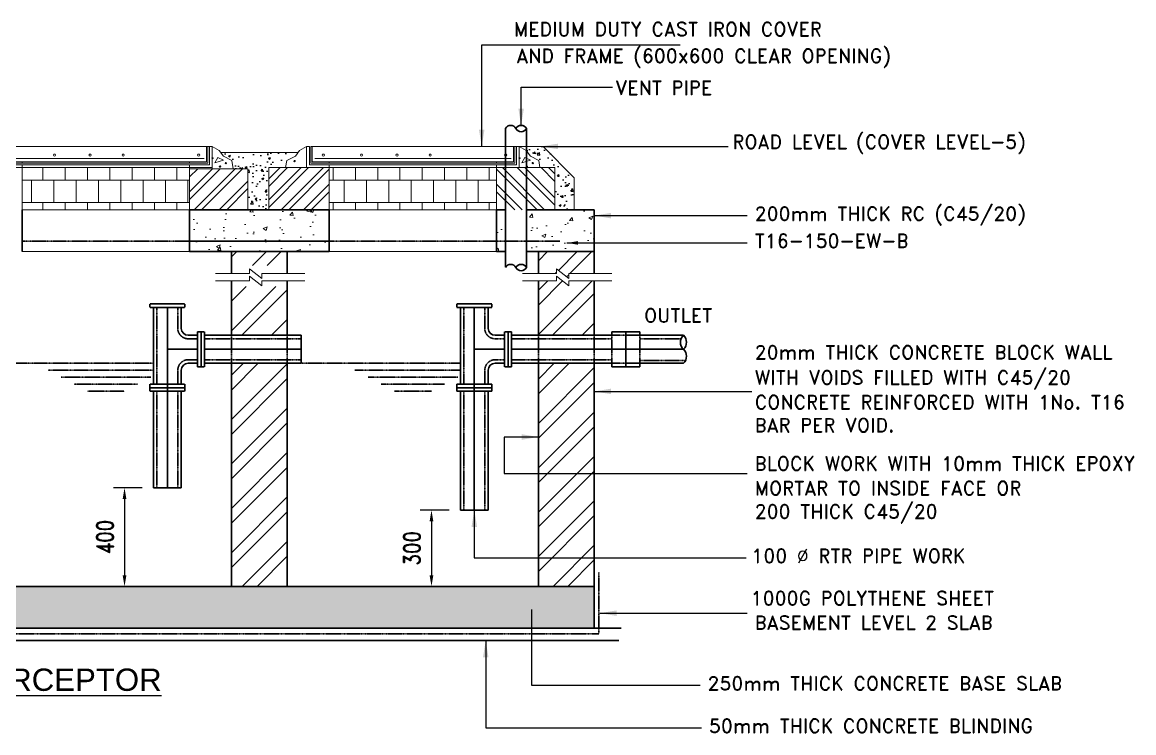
# Model space of a CAD drawing. Header units: millimetres. Extents: x -848390 to 452399, y -324112 to 148491.
# Drawn here: x -405879 to -366047, y -150850 to -125381 of the extents above; entities that cross this region are included whole.
import ezdxf
from ezdxf.enums import TextEntityAlignment as Align

# ---------------------------------------------------------------- set-up
doc = ezdxf.new("R2010")
doc.units = ezdxf.units.MM
doc.header["$PDSIZE"] = 200
for name, pattern in [('BORDER2', [22.225, 6.35, -3.175, 6.35, -3.175, 0, -3.175]), ('CENTER2', [1.125, 0.75, -0.125, 0.125, -0.125]), ('HIDDEN', [9.525, 6.35, -3.175])]:
    doc.linetypes.add(name, pattern=pattern)
doc.layers.get('0').update_dxf_attribs({"lineweight": 13})
doc.layers.get('DEFPOINTS').update_dxf_attribs({"lineweight": 13})
for name, color, linetype in [('P_RWP', 100, 'BORDER2'), ('P_TEXT', 132, 'Continuous'), ('xref', 7, 'Continuous')]:
    doc.layers.add(name, color=color, linetype=linetype)
doc.layers.add('WALL', color=4, linetype='Continuous', lineweight=30)
doc.styles.add('ROMAND', font='romand.shx', dxfattribs={"width": 0.8})
doc.styles.add('ROMANS', font='romans.shx', dxfattribs={"height": 400})
doc.styles.get("Standard").update_dxf_attribs({"font": 'txt.shx', "width": 0.8, "height": 150})
doc.styles.add('STYLE1', font='arial.ttf')
doc.dimstyles.new('DIM_DET', dxfattribs={"dimtxt": 2, "dimasz": 2, "dimexe": 1, "dimexo": 1, "dimgap": 1, "dimtad": 1, "dimdec": 0, "dimlfac": 100, "dimrnd": 1, "dimzin": 0, "dimdsep": 46, "dimtxsty": 'ROMANS', "dimcen": 1, "dimclrd": 256, "dimclre": 256, "dimclrt": 256, "dimadec": 0, "dimazin": 0, "dimtfac": 1, "dimtdec": 0, "dimtmove": 0, "dimatfit": 3, "dimfxl": 1, "dimtolj": 1, "dimtzin": 0, "dimarcsym": 0})
doc.dimstyles.new('GEMAC1000', dxfattribs={"dimtxt": 2, "dimasz": 2, "dimexe": 2, "dimexo": 2, "dimgap": 2, "dimtad": 1, "dimdec": 4, "dimzin": 0, "dimdsep": 46, "dimtxsty": 'Standard', "dimcen": 0.09, "dimclrd": 256, "dimclre": 256, "dimclrt": 256, "dimadec": 3, "dimazin": 0, "dimtfac": 1, "dimtdec": 4, "dimtofl": 0, "dimtmove": 0, "dimatfit": 3, "dimfxl": 1, "dimtolj": 1, "dimtzin": 0, "dimarcsym": 0})
pattern_1 = [(50, (-338342.2, -155846.7), (717.26, -62.752), [75, -825]), (355, (-338342.2, -155846.7), (-138.751, 752.192), [60, -660]), (100.4514, (-338282.4, -155851.9), (578.5094, 689.4395), [63.74, -701.142]), (46.1842, (-338342.2, -155646.7), (1067.241, -165.519), [112.5, -1237.5]), (96.6356, (-338253.2, -155660.5), (934.663, 974.118), [95.61, -1051.713]), (351.1842, (-338342.2, -155646.7), (934.662, 974.119), [90, -990]), (21, (-338242.2, -155696.7), (596.907, -402.619), [75, -825]), (326, (-338242.2, -155696.7), (243.315, 725.15), [60, -660]), (71.4514, (-338192.44, -155730.25), (840.2226, 322.5305), [63.74, -701.142]), (37.5, (-338342.18, -155846.7), (12.1599, 332.8939), [0, -652, 0, -670, 0, -662.5]), (7.5, (-338342.2, -155846.7), (263.0695, 394.4117), [0, -382, 0, -637, 0, -252.5]), (327.5, (-338565.18, -155846.7), (533.8224, -22.5549), [0, -250, 0, -780, 0, -1035]), (317.5, (-338665.2, -155846.7), (583.1862, 100.105), [0, -325, 0, -518, 0, -735])]

# ---------------------------------------------------------------- blocks, each defined once
blk = doc.blocks.new('*D480')
at = {"layer": 'DEFPOINTS', "color": 0, "linetype": 'Continuous', "transparency": 16777216}
for p in [(-401179, -142067), (-402213, -145604), (-401179, -145604)]:
    blk.add_point(p, dxfattribs=at)
at = {"layer": 'P_TEXT', "linetype": 'Continuous', "lineweight": -2, "transparency": 16777216}
for p, q in [((-401579, -142067), (-402613, -142067)), ((-402213, -142467), (-402213, -145204)), ((-401579, -145604), (-402613, -145604))]:
    blk.add_line(p, q, dxfattribs=at)
at = {"layer": 'P_TEXT', "linetype": 'Continuous', "transparency": 16777216}
for points in [[(-402280, -142467), (-402147, -142467), (-402213, -142067)], [(-402280, -145204), (-402147, -145204), (-402213, -145604)]]:
    blk.add_solid(points, dxfattribs=at)
at = {"layer": 'P_TEXT', "linetype": 'Continuous', "transparency": 16777216, "insert": (-402913, -143836), "char_height": 400, "attachment_point": 5, "rotation": 90, "style": 'ROMAND'}
blk.add_mtext('\\A1;{\\H1.5x;400}', dxfattribs=at)
blk = doc.blocks.new('*D481')
at = {"layer": 'DEFPOINTS', "color": 0, "linetype": 'Continuous', "transparency": 16777216}
for p in [(-390179, -142869), (-391213, -145604), (-390179, -145604)]:
    blk.add_point(p, dxfattribs=at)
at = {"layer": 'P_TEXT', "linetype": 'Continuous', "lineweight": -2, "transparency": 16777216}
for p, q in [((-390579, -142869), (-391613, -142869)), ((-391213, -143269), (-391213, -145204)), ((-390579, -145604), (-391613, -145604))]:
    blk.add_line(p, q, dxfattribs=at)
at = {"layer": 'P_TEXT', "linetype": 'Continuous', "transparency": 16777216}
for points in [[(-391280, -143269), (-391147, -143269), (-391213, -142869)], [(-391280, -145204), (-391147, -145204), (-391213, -145604)]]:
    blk.add_solid(points, dxfattribs=at)
at = {"layer": 'P_TEXT', "linetype": 'Continuous', "transparency": 16777216, "insert": (-391913, -144236), "char_height": 400, "attachment_point": 5, "rotation": 90, "style": 'ROMAND'}
blk.add_mtext('\\A1;{\\H1.5x;300}', dxfattribs=at)

msp = doc.modelspace()

# ---------------------------------------------------------------- hatches: boundary and pattern name
h = msp.add_hatch()
h.set_pattern_fill('AR-B88', color=256, scale=100, style=0)
h.set_pattern_definition([(0, (-338342.2, -155846.7), (0, 800), []), (90, (-338342.2, -155846.7), (-400, 800), [800, -800])])
h.paths.add_polyline_path([(-410878.94373, -130589.61642), (-416878.94373, -130589.61642), (-416878.94373, -132103.90213), (-410878.94373, -132103.90213)])
h.paths.add_polyline_path([(-399878.94373, -130589.61642), (-405878.94373, -130589.61642), (-405878.94373, -132103.90213), (-399878.94373, -132103.90213)])
h.paths.add_polyline_path([(-388878.94373, -130589.61642), (-394878.94373, -130589.61642), (-394878.94373, -132103.90213), (-388878.94373, -132103.90213)])
at = {"layer": 'P_RWP', "linetype": 'Continuous'}
h = msp.add_hatch(dxfattribs=at)
h.set_pattern_fill('AR-CONC', color=8, scale=100, style=0)
h.set_pattern_definition(pattern_1)
h.paths.add_polyline_path([(-387209.05859, -129832.47356), (-387813.82567, -129832.47356), (-387813.82567, -129990.72622), (-387667.51516, -130185.80689), (-387364.65802, -130337.23546), (-387326.08504, -130589.61642), (-386789.60985, -130589.61642), (-386789.60985, -132103.90213), (-386104.84027, -132103.90213), (-386104.84027, -130961.43796)])
h.paths.add_polyline_path([(-387813.82567, -129832.47356), (-388071.32468, -129832.47356), (-387818.94373, -129983.90213), (-387813.82567, -129990.72622)])
h = msp.add_hatch(dxfattribs=at)
h.set_pattern_fill('AR-CONC', color=8, scale=100, style=0)
h.set_pattern_definition(pattern_1)
h.paths.add_polyline_path([(-396393.22945, -130337.23546), (-396090.3723, -130185.80689), (-395990.96342, -130053.26171), (-398766.92404, -130053.26171), (-398667.51516, -130185.80689), (-398364.65802, -130337.23546), (-398318.37045, -130640.09261), (-397789.60985, -130640.09261), (-397789.60985, -132103.90213), (-397046.36093, -132103.90213), (-397046.36093, -130589.61642), (-396443.70564, -130589.61642)])
at = {"layer": 'WALL', "lineweight": 5}
h = msp.add_hatch(dxfattribs=at)
h.set_pattern_fill('AR-CONC', color=8, scale=200, style=0)
h.set_pattern_definition([(50, (-349559.7, -186714.8), (1434.52, -125.504), [150, -1650]), (355, (-349559.7, -186714.8), (-277.503, 1504.384), [120, -1320]), (100.4514, (-349440.2, -186725.3), (1157.02, 1378.88), [127.48, -1402.284]), (46.1842, (-349559.7, -186314.8), (2134.48, -331.04), [225, -2475]), (96.6356, (-349381.9, -186342.4), (1869.325, 1948.236), [191.22, -2103.426]), (351.1842, (-349559.7, -186314.8), (1869.324, 1948.24), [180, -1980]), (21, (-349359.7, -186414.8), (1193.814, -805.238), [150, -1650]), (326, (-349359.7, -186414.8), (486.63, 1450.3), [120, -1320]), (71.4514, (-349260.3, -186482), (1680.445, 645.06), [127.48, -1402.284]), (37.5, (-349559.74, -186714.83), (24.3197, 665.7877), [0, -1304, 0, -1340, 0, -1325]), (7.5, (-349559.74, -186714.8), (526.139, 788.8234), [0, -764, 0, -1274, 0, -505]), (327.5, (-350005.74, -186714.83), (1067.645, -45.1097), [0, -500, 0, -1560, 0, -2070]), (317.5, (-350205.7, -186714.8), (1166.372, 200.21), [0, -650, 0, -1036, 0, -1470])])
h.paths.add_polyline_path([(-394878.94373, -132103.90213), (-399878.94373, -132103.90213), (-399878.94373, -133603.90213), (-394878.94373, -133603.90213)])
h = msp.add_hatch(dxfattribs=at)
h.set_pattern_fill('AR-CONC', color=8, scale=200, style=0)
h.set_pattern_definition([(50, (-452771.2, -162197.2), (1434.52, -125.504), [150, -1650]), (355, (-452771.2, -162197.2), (-277.503, 1504.384), [120, -1320]), (100.4514, (-452651.7, -162207.7), (1157.02, 1378.88), [127.48, -1402.284]), (46.1842, (-452771.2, -161797.2), (2134.48, -331.04), [225, -2475]), (96.6356, (-452593.3, -161824.8), (1869.325, 1948.236), [191.22, -2103.426]), (351.1842, (-452771.2, -161797.2), (1869.324, 1948.24), [180, -1980]), (21, (-452571.2, -161897.2), (1193.814, -805.238), [150, -1650]), (326, (-452571.2, -161897.2), (486.63, 1450.3), [120, -1320]), (71.4514, (-452471.7, -161964.3), (1680.445, 645.06), [127.48, -1402.284]), (37.5, (-452771.2, -162197.2), (24.3197, 665.7877), [0, -1304, 0, -1340, 0, -1325]), (7.5, (-452771.2, -162197.2), (526.139, 788.8234), [0, -764, 0, -1274, 0, -505]), (327.5, (-453217.2, -162197.2), (1067.645, -45.1097), [0, -500, 0, -1560, 0, -2070]), (317.5, (-453417.2, -162197.2), (1166.372, 200.21), [0, -650, 0, -1036, 0, -1470])])
h.paths.add_polyline_path([(-385378.94373, -133603.90213), (-385378.94373, -132103.90213), (-387813.82567, -132103.90213), (-387813.82567, -133603.90213)])
h.paths.add_polyline_path([(-388563.82567, -132103.90213), (-388878.94373, -132103.90213), (-388878.94373, -133603.90213), (-388563.82567, -133603.90213)])
h = msp.add_hatch(dxfattribs=at)
h.set_pattern_fill('ANSI32', color=8, scale=3000, style=0)
h.set_pattern_definition([(45, (-452771.2, -162197.2), (-795.495, 795.495), []), (45, (-452240.9, -162197.2), (-795.495, 795.495), [])])
h.paths.add_polyline_path([(-396378.94373, -137603.90213), (-398378.94373, -137603.90213), (-398378.94373, -145603.90213), (-396378.94373, -145603.90213)])
h.paths.add_polyline_path([(-396378.94373, -134853.90213), (-398378.94373, -134853.90213), (-398378.94373, -136603.90213), (-396378.94373, -136603.90213)])
h.paths.add_polyline_path([(-396378.94373, -134103.90213), (-396378.94373, -133603.90213), (-398378.94373, -133603.90213), (-398378.94373, -134103.90213)])
h = msp.add_hatch(dxfattribs=at)
h.set_pattern_fill('ANSI32', color=8, scale=3000, style=0)
h.set_pattern_definition([(45, (-452771.2, -162197.2), (-795.495, 795.495), []), (45, (-452240.9, -162197.2), (-795.495, 795.495), [])])
h.paths.add_polyline_path([(-385378.94373, -137603.90213), (-387378.94373, -137603.90213), (-387378.94373, -145603.90213), (-385378.94373, -145603.90213)])
h.paths.add_polyline_path([(-386296.46075, -134392.31102), (-385378.94373, -134392.31102), (-385378.94373, -133603.90213), (-387378.94373, -133603.90213), (-387378.94373, -134392.31102), (-386734.22408, -134392.31102), (-386734.22408, -134222.50945), (-386296.46075, -134567.50288)])
h.paths.add_polyline_path([(-385378.94373, -134653.14631), (-386296.46075, -134653.14631), (-386296.46075, -134828.33818), (-386734.22408, -134483.34474), (-386734.22408, -134653.14631), (-387378.94373, -134653.14631), (-387378.94373, -136603.90213), (-385378.94373, -136603.90213)])
h = msp.add_hatch(dxfattribs=at)
h.set_pattern_fill('AR-CONC', color=8, scale=250, style=0)
h.set_pattern_definition([(50, (-463771.2, -162197.2), (1793.15, -156.88), [187.5, -2062.5]), (355, (-463771.2, -162197.2), (-346.88, 1880.48), [150, -1650]), (100.4514, (-463621.8, -162210.3), (1446.273, 1723.6), [159.35, -1752.855]), (46.1842, (-463771.2, -161697.2), (2668.1, -413.8), [281.25, -3093.75]), (96.6356, (-463548.9, -161731.7), (2336.66, 2435.295), [239.03, -2629.28]), (351.1842, (-463771.2, -161697.2), (2336.655, 2435.3), [225, -2475]), (21, (-463521.2, -161822.2), (1492.268, -1006.547), [187.5, -2062.5]), (326, (-463521.2, -161822.2), (608.29, 1812.875), [150, -1650]), (71.4514, (-463396.8, -161906), (2100.557, 806.326), [159.35, -1752.855]), (37.5, (-463771.2, -162197.2), (30.3996, 832.2346), [0, -1630, 0, -1675, 0, -1656.25]), (7.5, (-463771.2, -162197.2), (657.674, 986.029), [0, -955, 0, -1592.5, 0, -631.25]), (327.5, (-464328.7, -162197.2), (1334.556, -56.387), [0, -625, 0, -1950, 0, -2587.5]), (317.5, (-464578.7, -162197.2), (1457.965, 250.262), [0, -812.5, 0, -1295, 0, -1837.5])])
h.paths.add_polyline_path([(-385378.94373, -147103.90213), (-385378.94373, -145603.90213), (-431378.94373, -145603.90213), (-431378.94373, -147103.90213)])

# ---------------------------------------------------------------- linework, layer by layer
for p, q in [((-399172.27706, -129832.47356), (-406484.65802, -129832.47356)), ((-399273.22945, -129832.47356), (-399273.22945, -130387.71165)), ((-399222.75325, -129832.47356), (-399273.22945, -129832.47356)), ((-399222.75325, -130438.18785), (-399222.75325, -129832.47356)), ((-399172.27706, -130488.66404), (-399172.27706, -129832.47356)), ((-399172.27706, -129832.47356), (-399071.32468, -129832.47356)), ((-399071.32468, -129832.47356), (-399071.32468, -130589.61642)), ((-399071.32468, -129832.47356), (-398818.94373, -129983.90213)), ((-399071.32468, -130640.09261), (-399071.32468, -129832.47356)), ((-395686.56278, -129832.47356), (-395938.94373, -129983.90213)), ((-395686.56278, -130589.61642), (-395686.56278, -129832.47356)), ((-395686.56278, -129832.47356), (-395686.56278, -130589.61642)), ((-395585.6104, -129832.47356), (-395686.56278, -129832.47356)), ((-395585.6104, -130488.66404), (-395585.6104, -129832.47356)), ((-395535.13421, -130438.18785), (-395535.13421, -129832.47356)), ((-395535.13421, -129832.47356), (-395484.65802, -129832.47356)), ((-388172.27706, -129832.47356), (-395484.65802, -129832.47356)), ((-395484.65802, -129832.47356), (-395484.65802, -130387.71165)), ((-388273.22944, -129832.47356), (-388273.22944, -130387.71165)), ((-388222.75325, -129832.47356), (-388273.22944, -129832.47356)), ((-388222.75325, -130438.18785), (-388222.75325, -129832.47356)), ((-388172.27706, -130488.66404), (-388172.27706, -129832.47356)), ((-388172.27706, -129832.47356), (-388071.32468, -129832.47356)), ((-388071.32468, -129832.47356), (-388071.32468, -130589.61642)), ((-388071.32468, -129832.47356), (-387818.94373, -129983.90213)), ((-388071.32468, -130589.61642), (-388071.32468, -129832.47356)), ((-388071.32468, -129832.47356), (-387209.05859, -129832.47356)), ((-387209.05859, -129832.47356), (-386104.84027, -130961.43796)), ((-398872.82089, -130223.89784), (-398973.77327, -130425.80261)), ((-398670.91613, -130324.85023), (-398872.82089, -130223.89784)), ((-398818.94373, -129983.90213), (-398667.51516, -130185.80689)), ((-398766.92404, -130053.26171), (-395990.96342, -130053.26171)), ((-398667.51516, -130185.80689), (-398364.65802, -130337.23546)), ((-396090.3723, -130185.80689), (-396393.22945, -130337.23546)), ((-395938.94373, -129983.90213), (-396090.3723, -130185.80689)), ((-387872.82089, -130223.89784), (-387973.77327, -130425.80261)), ((-387670.91612, -130324.85023), (-387872.82089, -130223.89784)), ((-387818.94373, -129983.90213), (-387667.51516, -130185.80689)), ((-387667.51516, -130185.80689), (-387364.65802, -130337.23546)), ((-407393.22945, -130589.61642), (-405878.94373, -130589.61642)), ((-406686.56278, -130589.61642), (-405878.94373, -130589.61642)), ((-405878.94373, -130488.66404), (-406585.6104, -130488.66404)), ((-405878.94373, -130438.18785), (-406535.13421, -130438.18785)), ((-406484.65802, -130387.71165), (-405878.94373, -130387.71165)), ((-399359.91808, -130262.39185), (-406397.04065, -130262.39185)), ((-399878.94373, -130387.71165), (-405878.94373, -130387.71165)), ((-405878.94373, -130387.71165), (-405878.94373, -130438.18785)), ((-399878.94373, -130438.18785), (-405878.94373, -130438.18785)), ((-399878.94373, -130488.66404), (-405878.94373, -130488.66404)), ((-405878.94373, -130589.61642), (-405878.94373, -130488.66404)), ((-399878.94373, -130589.61642), (-405878.94373, -130589.61642)), ((-405878.94373, -130589.61642), (-405878.94373, -132103.90213)), ((-399878.94373, -130387.71165), (-399878.94373, -130438.18785)), ((-399273.22945, -130387.71165), (-399878.94373, -130387.71165)), ((-399878.94373, -130438.18785), (-399222.75325, -130438.18785)), ((-399878.94373, -130488.66404), (-399172.27706, -130488.66404)), ((-399878.94373, -130589.61642), (-399878.94373, -130488.66404)), ((-399071.32468, -130589.61642), (-399878.94373, -130589.61642)), ((-399878.94373, -132103.90213), (-399878.94373, -130589.61642)), ((-397789.60985, -130640.09261), (-399878.94373, -130640.09261)), ((-399878.94373, -130927.77681), (-399591.25953, -130640.09261)), ((-399878.94373, -131730.84808), (-398788.18826, -130640.09261)), ((-399878.94373, -131463.15765), (-399055.87868, -130640.09261)), ((-399716.61694, -132103.90213), (-398252.80741, -130640.09261)), ((-399448.92651, -132103.90213), (-397985.11699, -130640.09261)), ((-398318.48818, -130640.09261), (-399071.32468, -130640.09261)), ((-398973.77327, -130425.80261), (-398670.91613, -130324.85023)), ((-398364.65802, -130337.23546), (-398318.37045, -130640.09261)), ((-397789.60985, -130640.09261), (-397789.60985, -132103.90213)), ((-397046.36093, -130589.61642), (-395686.56278, -130589.61642)), ((-397046.36093, -132016.55223), (-395619.42511, -130589.61642)), ((-397046.36093, -131748.86181), (-395887.11553, -130589.61642)), ((-397046.36093, -130589.61642), (-397046.36093, -132103.90213)), ((-397046.36093, -131266.6762), (-396369.30115, -130589.61642)), ((-397046.36093, -130998.98578), (-396636.99157, -130589.61642)), ((-396598.32998, -132103.90213), (-395084.04426, -130589.61642)), ((-396393.22945, -130337.23546), (-396443.70564, -130589.61642)), ((-396438.65802, -130589.61642), (-395686.56278, -130589.61642)), ((-396393.22945, -130589.61642), (-394878.94373, -130589.61642)), ((-395686.56278, -130589.61642), (-394878.94373, -130589.61642)), ((-394878.94373, -130488.66404), (-395585.6104, -130488.66404)), ((-394878.94373, -130438.18785), (-395535.13421, -130438.18785)), ((-395484.65802, -130387.71165), (-394878.94373, -130387.71165)), ((-388359.91808, -130262.39185), (-395397.04065, -130262.39185)), ((-388878.94373, -130387.71165), (-394878.94373, -130387.71165)), ((-394878.94373, -130387.71165), (-394878.94373, -130438.18785)), ((-388878.94373, -130438.18785), (-394878.94373, -130438.18785)), ((-388878.94373, -130488.66404), (-394878.94373, -130488.66404)), ((-394878.94373, -130589.61642), (-394878.94373, -130488.66404)), ((-388878.94373, -130589.61642), (-394878.94373, -130589.61642)), ((-394878.94373, -130589.61642), (-394878.94373, -132103.90213)), ((-388878.94373, -130387.71165), (-388878.94373, -130438.18785)), ((-388273.22944, -130387.71165), (-388878.94373, -130387.71165)), ((-388878.94373, -130438.18785), (-388222.75325, -130438.18785)), ((-388878.94373, -130488.66404), (-388172.27706, -130488.66404)), ((-388878.94373, -130589.61642), (-388878.94373, -130488.66404)), ((-388071.32468, -130589.61642), (-388878.94373, -130589.61642)), ((-388878.94373, -132103.90213), (-388878.94373, -130589.61642)), ((-388878.94373, -130589.61642), (-387364.65802, -130589.61642)), ((-386789.60985, -130589.61642), (-388878.94373, -130589.61642)), ((-387159.55749, -132103.90213), (-388673.8432, -130589.61642)), ((-386789.60985, -131938.46892), (-388138.46235, -130589.61642)), ((-387973.77327, -130425.80261), (-387670.91612, -130324.85023)), ((-386789.60985, -131670.77849), (-387870.77193, -130589.61642)), ((-387364.65802, -130337.23546), (-387326.08504, -130589.61642)), ((-386789.60985, -131086.42459), (-387286.41802, -130589.61642)), ((-386789.60985, -130818.73416), (-387018.7276, -130589.61642)), ((-386789.60985, -130589.61642), (-386789.60985, -132103.90213)), ((-396330.63955, -132103.90213), (-394878.94373, -130652.20631)), ((-387427.24791, -132103.90213), (-388878.94373, -130652.20631)), ((-386104.84027, -130961.43796), (-386104.84027, -132103.90213)), ((-398819.02282, -132103.90213), (-397789.60985, -131074.48916)), ((-398551.3324, -132103.90213), (-397789.60985, -131342.17959)), ((-395795.2587, -132103.90213), (-394878.94373, -131187.58716)), ((-387962.62876, -132103.90213), (-388878.94373, -131187.58716)), ((-395527.56828, -132103.90213), (-394878.94373, -131455.27758)), ((-388230.31918, -132103.90213), (-388878.94373, -131455.27758)), ((-405878.94373, -132103.90213), (-399878.94373, -132103.90213)), ((-394878.94373, -132103.90213), (-388878.94373, -132103.90213)), ((-405878.94373, -133603.90213), (-399878.94373, -133603.90213)), ((-394878.94373, -133603.90213), (-388878.94373, -133603.90213)), ((-397734.22408, -134392.31102), (-397734.22408, -134222.50945)), ((-397734.22408, -134222.50945), (-397296.46075, -134567.50288)), ((-386734.22408, -134392.31102), (-386734.22408, -134222.50945)), ((-386734.22408, -134222.50945), (-386296.46075, -134567.50288)), ((-398949.89414, -134392.31102), (-397734.22408, -134392.31102)), ((-397734.22408, -134653.14631), (-397734.22408, -134483.34474)), ((-397734.22408, -134483.34474), (-397296.46075, -134828.33818)), ((-397296.46075, -134392.31102), (-395748.93304, -134392.31102)), ((-397296.46075, -134567.50288), (-397296.46075, -134392.31102)), ((-387949.89413, -134392.31102), (-386734.22408, -134392.31102)), ((-386734.22408, -134653.14631), (-386734.22408, -134483.34474)), ((-386734.22408, -134483.34474), (-386296.46075, -134828.33818)), ((-386296.46075, -134392.31102), (-384748.93304, -134392.31102)), ((-386296.46075, -134567.50288), (-386296.46075, -134392.31102)), ((-398949.89414, -134653.14631), (-397734.22408, -134653.14631)), ((-397296.46075, -134653.14631), (-395748.93304, -134653.14631)), ((-397296.46075, -134828.33818), (-397296.46075, -134653.14631)), ((-387949.89413, -134653.14631), (-386734.22408, -134653.14631)), ((-386296.46075, -134653.14631), (-384748.93304, -134653.14631)), ((-386296.46075, -134828.33818), (-386296.46075, -134653.14631))]:
    msp.add_line(p, q)
for centre in [(-399057.3811, -130254.08119), (-388057.3811, -130254.08119), (-398791.77246, -130555.31339), (-398583.07996, -130427.86899), (-396116.65743, -130357.44082), (-387791.77246, -130555.31339), (-387583.07996, -130427.86899)]:
    msp.add_circle(centre, 24.13514)
for centre, start, end in [((-404722.32693, -130142.85644), 0, 180), ((-404722.32693, -130142.85644), 180, 0), ((-403447.94504, -130142.85644), 0, 180), ((-403447.94504, -130142.85644), 180, 0), ((-402259.71012, -130142.85644), 0, 180), ((-402259.71012, -130142.85644), 180, 0), ((-399555.6221, -130142.85644), 0, 180), ((-399555.6221, -130142.85644), 180, 0), ((-395089.50575, -130142.85644), 0, 180), ((-395089.50575, -130142.85644), 180, 0), ((-393722.32693, -130142.85644), 0, 180), ((-393722.32693, -130142.85644), 180, 0), ((-392447.94504, -130142.85644), 0, 180), ((-392447.94504, -130142.85644), 180, 0), ((-391259.71012, -130142.85644), 0, 180), ((-391259.71012, -130142.85644), 180, 0), ((-388555.6221, -130142.85644), 0, 180), ((-388555.6221, -130142.85644), 180, 0)]:
    msp.add_arc(centre, 37.85714, start, end)
at = {"layer": 'WALL'}
for p, q in [((-388563.82567, -129192.42923), (-388563.82567, -134153.17332)), ((-387813.82567, -129192.42923), (-387813.82567, -134174.86979)), ((-394878.94373, -132103.90213), (-399878.94373, -132103.90213)), ((-388563.82567, -132103.90213), (-388878.94373, -132103.90213)), ((-385378.94373, -132103.90213), (-387813.82567, -132103.90213)), ((-385378.94373, -134392.31102), (-385378.94373, -132103.90213)), ((-399878.94373, -133230.90569), (-394878.94373, -133230.90569)), ((-394878.94373, -133603.90213), (-399878.94373, -133603.90213)), ((-398378.94373, -134392.31102), (-398378.94373, -133603.90213)), ((-396378.94373, -134392.31102), (-396378.94373, -133603.90213)), ((-388563.82567, -133603.90213), (-388878.94373, -133603.90213)), ((-385378.94373, -133603.90213), (-387813.82567, -133603.90213)), ((-387378.94373, -134392.31102), (-387378.94373, -133603.90213)), ((-398378.94373, -136603.90213), (-398378.94373, -134653.14631)), ((-396378.94373, -136603.90213), (-396378.94373, -134653.14631)), ((-387378.94373, -136603.90213), (-387378.94373, -134653.14631)), ((-385378.94373, -136603.90213), (-385378.94373, -134653.14631)), ((-401178.94373, -135603.90213), (-401178.94373, -138359.43906)), ((-400178.94373, -135603.90213), (-400178.94373, -136353.90213)), ((-390178.94373, -135603.90213), (-390178.94373, -138359.43906)), ((-389178.94373, -135603.90213), (-389178.94373, -136353.90213)), ((-399928.94373, -136603.90213), (-399594.75022, -136603.90213)), ((-399344.75022, -136603.90213), (-395878.94373, -136603.90213)), ((-395878.94373, -137603.90213), (-395878.94373, -136603.90213)), ((-388928.94373, -136603.90213), (-388594.75022, -136603.90213)), ((-388344.75022, -136603.90213), (-384749.99536, -136603.90213)), ((-384749.99536, -136478.90213), (-383749.99536, -136478.90213)), ((-384749.99536, -136603.90213), (-384749.99536, -136478.90213)), ((-383749.99536, -136603.90213), (-383749.99536, -136478.90213)), ((-383749.99536, -136603.90213), (-382183.9504, -136603.90213)), ((-399928.94373, -137603.90213), (-399594.75022, -137603.90213)), ((-399344.75022, -137603.90213), (-395878.94373, -137603.90213)), ((-398378.94373, -145603.90213), (-398378.94373, -137603.90213)), ((-396378.94373, -145603.90213), (-396378.94373, -137603.90213)), ((-388928.94373, -137603.90213), (-388594.75022, -137603.90213)), ((-388344.75022, -137603.90213), (-384749.99536, -137603.90213)), ((-387378.94373, -145603.90213), (-387378.94373, -137603.90213)), ((-385378.94373, -147103.90213), (-385378.94373, -137603.90213)), ((-384749.99536, -137728.90213), (-384749.99536, -137603.90213)), ((-384749.99536, -137728.90213), (-383749.99536, -137728.90213)), ((-383749.99536, -137728.90213), (-383749.99536, -137603.90213)), ((-383749.99536, -137603.90213), (-382183.9504, -137603.90213)), ((-400178.94373, -137853.90213), (-400178.94373, -138359.43906)), ((-389178.94373, -137853.90213), (-389178.94373, -138359.43906)), ((-401178.94373, -138609.43906), (-401178.94373, -142067.2109)), ((-400178.94373, -138609.43906), (-400178.94373, -142067.2109)), ((-390178.94373, -138609.43906), (-390178.94373, -142868.72954)), ((-389178.94373, -138609.43906), (-389178.94373, -142868.72954)), ((-401178.94373, -142067.2109), (-400178.94373, -142067.2109)), ((-390178.94373, -142868.72954), (-389178.94373, -142868.72954)), ((-385378.94373, -145603.90213), (-431378.94373, -145603.90213)), ((-384410.34722, -147103.90213), (-432150.35916, -147103.90213)), ((-432166.76605, -147546.77267), (-384494.41573, -147546.77267))]:
    msp.add_line(p, q, dxfattribs=at)
at = {"layer": 'WALL', "linetype": 'HIDDEN'}
for p, q in [((-399878.94373, -133230.90569), (-405878.94373, -133230.90569)), ((-386608.00305, -133230.90569), (-394878.94373, -133230.90569))]:
    msp.add_line(p, q, dxfattribs=at)
at = {"layer": 'WALL', "color": 8, "linetype": 'HIDDEN', "ltscale": 0.5}
for p, q in [((-401303.94373, -135603.90213), (-401303.94373, -135478.90213)), ((-400053.94373, -135478.90213), (-401303.94373, -135478.90213)), ((-400053.94373, -135603.90213), (-401303.94373, -135603.90213)), ((-400053.94373, -135603.90213), (-400053.94373, -135478.90213)), ((-389053.94373, -135478.90213), (-390303.94373, -135478.90213)), ((-390303.94373, -135603.90213), (-390303.94373, -135478.90213)), ((-389053.94373, -135603.90213), (-390303.94373, -135603.90213)), ((-389053.94373, -135603.90213), (-389053.94373, -135478.90213)), ((-399594.75022, -136478.90213), (-399344.75022, -136478.90213)), ((-399594.75022, -137728.90213), (-399594.75022, -136478.90213)), ((-399469.75022, -137728.90213), (-399469.75022, -136478.90213)), ((-399344.75022, -137728.90213), (-399344.75022, -136478.90213)), ((-388594.75022, -136478.90213), (-388344.75022, -136478.90213)), ((-388594.75022, -137728.90213), (-388594.75022, -136478.90213)), ((-388469.75022, -137728.90213), (-388469.75022, -136478.90213)), ((-388344.75022, -137728.90213), (-388344.75022, -136478.90213)), ((-399594.75022, -137728.90213), (-399344.75022, -137728.90213)), ((-388594.75022, -137728.90213), (-388344.75022, -137728.90213)), ((-401303.94373, -138609.43906), (-401303.94373, -138359.43906)), ((-400053.94373, -138359.43906), (-401303.94373, -138359.43906)), ((-400053.94373, -138484.43906), (-401303.94373, -138484.43906)), ((-400053.94373, -138609.43906), (-401303.94373, -138609.43906)), ((-400053.94373, -138609.43906), (-400053.94373, -138359.43906)), ((-389053.94373, -138359.43906), (-390303.94373, -138359.43906)), ((-390303.94373, -138609.43906), (-390303.94373, -138359.43906)), ((-389053.94373, -138484.43906), (-390303.94373, -138484.43906)), ((-389053.94373, -138609.43906), (-390303.94373, -138609.43906)), ((-389053.94373, -138609.43906), (-389053.94373, -138359.43906))]:
    msp.add_line(p, q, dxfattribs=at)
at = {"layer": 'WALL', "color": 8, "linetype": 'HIDDEN'}
for p, q in [((-401053.94373, -135603.90213), (-401053.94373, -138359.43906)), ((-400303.94373, -135603.90213), (-400303.94373, -136353.90213)), ((-390053.94373, -135603.90213), (-390053.94373, -138359.43906)), ((-389303.94373, -135603.90213), (-389303.94373, -136353.90213)), ((-384749.99536, -137603.90213), (-384749.99536, -136603.90213)), ((-384749.99536, -136603.90213), (-383749.99536, -136603.90213)), ((-383749.99536, -137603.90213), (-383749.99536, -136603.90213)), ((-399928.94373, -136728.90213), (-399594.75022, -136728.90213)), ((-399344.75022, -136728.90213), (-395878.94373, -136728.90213)), ((-388928.94373, -136728.90213), (-388594.75022, -136728.90213)), ((-388344.75022, -136728.90213), (-384749.99536, -136728.90213)), ((-383749.99536, -136728.90213), (-382269.23059, -136728.90213)), ((-401178.94373, -137603.90213), (-407378.94373, -137603.90213)), ((-399928.94373, -137478.90213), (-399594.75022, -137478.90213)), ((-399344.75022, -137478.90213), (-395878.94373, -137478.90213)), ((-390178.94373, -137603.90213), (-396378.94373, -137603.90213)), ((-388928.94373, -137478.90213), (-388594.75022, -137478.90213)), ((-388344.75022, -137478.90213), (-384749.99536, -137478.90213)), ((-384749.99536, -137603.90213), (-383749.99536, -137603.90213)), ((-383749.99536, -137503.90213), (-382109.68925, -137503.90213)), ((-401178.94373, -137853.90213), (-404955.10995, -137853.90213)), ((-401272.85421, -138103.90213), (-404485.03325, -138103.90213)), ((-400303.94373, -137853.90213), (-400303.94373, -138359.43906)), ((-390178.94373, -137853.90213), (-393955.10994, -137853.90213)), ((-390272.85421, -138103.90213), (-393485.03325, -138103.90213)), ((-389303.94373, -137853.90213), (-389303.94373, -138359.43906)), ((-401742.93091, -138353.90213), (-404014.95655, -138353.90213)), ((-402213.00761, -138603.90213), (-403544.87985, -138603.90213)), ((-401053.94373, -138609.43906), (-401053.94373, -142067.2109)), ((-400303.94373, -138609.43906), (-400303.94373, -142067.2109)), ((-390742.93091, -138353.90213), (-393014.95655, -138353.90213)), ((-391213.00761, -138603.90213), (-392544.87985, -138603.90213)), ((-390053.94373, -138609.43906), (-390053.94373, -142868.72954)), ((-389303.94373, -138609.43906), (-389303.94373, -142868.72954))]:
    msp.add_line(p, q, dxfattribs=at)
at = {"layer": 'WALL', "color": 7, "linetype": 'CENTER2'}
for p, q in [((-400678.94373, -135603.90213), (-400678.94373, -142067.2109)), ((-389678.94373, -135603.90213), (-389678.94373, -142868.72954)), ((-400678.94373, -137103.90213), (-399594.75022, -137103.90213)), ((-399344.75022, -137103.90213), (-395878.94373, -137103.90213)), ((-389678.94373, -137103.90213), (-388594.75022, -137103.90213)), ((-388344.75022, -137103.90213), (-382183.9504, -137103.90213))]:
    msp.add_line(p, q, dxfattribs=at)
at = {"layer": 'WALL', "color": 7, "linetype": 'HIDDEN'}
for p, q in [((-398378.94373, -137603.90213), (-398378.94373, -136603.90213)), ((-396378.94373, -137603.90213), (-396378.94373, -136603.90213)), ((-387378.94373, -137603.90213), (-387378.94373, -136603.90213)), ((-385378.94373, -137603.90213), (-385378.94373, -136603.90213)), ((-385216.6298, -147303.90213), (-385216.6298, -145103.90213)), ((-385216.6298, -147303.90213), (-431578.94373, -147303.90213))]:
    msp.add_line(p, q, dxfattribs=at)
at = {"layer": 'WALL', "color": 8, "linetype": 'Continuous'}
msp.add_line((-384249.99536, -137728.90213), (-384249.99536, -136478.90213), dxfattribs=at)
at = {"layer": 'WALL', "color": 8}
for p, q in [((-395878.94373, -137603.90213), (-396378.94373, -137603.90213)), ((-384749.99536, -137603.90213), (-385378.94373, -137603.90213))]:
    msp.add_line(p, q, dxfattribs=at)
at = {"layer": 'WALL'}
for points in [[(-405878.94373, -133603.90213), (-405878.94373, -132103.90213)], [(-399878.94373, -132103.90213), (-399878.94373, -133603.90213)], [(-394878.94373, -133603.90213), (-394878.94373, -132103.90213)], [(-388878.94373, -132103.90213), (-388878.94373, -133603.90213)]]:
    msp.add_lwpolyline(points, dxfattribs=at)
for centre, radius, start, end in [((-388376.32567, -129287.93577), 210.42279, 26.992849282, 153.007150718), ((-388001.32567, -129096.92268), 210.42279, 206.992849282, 333.007150718), ((-388376.32567, -134270.37634), 210.42279, 26.992849282, 153.007150718), ((-388001.32567, -134079.36324), 210.42279, 206.992849282, 333.007150718), ((-399928.94373, -136353.90213), 250, 180, 270), ((-388928.94373, -136353.90213), 250, 180, 270), ((-381951.76114, -136853.90213), 341.19181, 132.884613763, 227.115386237), ((-382416.13966, -137353.90213), 341.19181, 312.884613763, 47.115386237), ((-399928.94373, -137853.90213), 250, 90, 180), ((-388928.94373, -137853.90213), 250, 90, 180)]:
    msp.add_arc(centre, radius, start, end, dxfattribs=at)
at = {"layer": 'WALL', "color": 7}
for centre, radius, start, end in [((-388001.32567, -129287.93577), 210.42279, 26.992849282, 153.007150718), ((-388001.32567, -134270.37634), 210.42279, 26.992849282, 153.007150718), ((-382416.13966, -136853.90213), 341.19181, 312.884613763, 47.115386237)]:
    msp.add_arc(centre, radius, start, end, dxfattribs=at)
at = {"layer": 'WALL', "color": 8, "linetype": 'HIDDEN'}
for centre, start, end in [((-399928.94373, -136353.90213), 180, 270), ((-388928.94373, -136353.90213), 180, 270), ((-399928.94373, -137853.90213), 90, 180), ((-388928.94373, -137853.90213), 90, 180)]:
    msp.add_arc(centre, 375, start, end, dxfattribs=at)

# ---------------------------------------------------------------- texts
at = {"layer": 'P_TEXT', "linetype": 'Continuous', "style": 'ROMAND'}
for s, p in [('MEDIUM DUTY CAST IRON COVER', (-382745.25592, -125881.07035)), ('AND FRAME (600x600 CLEAR OPENING)', (-381466.56329, -126837.9619))]:
    msp.add_text(s, height=500, dxfattribs=at).set_placement(p, align=Align.CENTER)
at = {"layer": 'P_TEXT', "linetype": 'Continuous'}
for s, height, style, p in [('VENT PIPE', 500, 'ROMAND', (-384626.63374, -127980.48079)), ('ROAD LEVEL (COVER LEVEL-5)', 500, 'ROMAND', (-380429.28928, -129922.70371)), ('200mm THICK RC (C45/20)', 500, 'ROMAND', (-379632.42168, -132492.88427)), ('T16-150-EW-B', 500, 'ROMAND', (-379632.42168, -133471.43716)), ('OUTLET', 500, 'ROMAND', (-383596.18592, -136137.9108)), ('20mm THICK CONCRETE BLOCK WALL', 500, 'ROMAND', (-379632.42168, -137462.83121)), ('WITH VOIDS FILLED WITH C45/20', 500, 'ROMAND', (-379632.42168, -138366.89588)), ('CONCRETE REINFORCED WITH 1No. T16', 500, 'ROMAND', (-379632.42168, -139248.04054)), ('BAR PER VOID.', 500, 'ROMAND', (-379632.42168, -140079.05515)), ('BLOCK WORK WITH 10mm THICK EPOXY', 500, 'ROMAND', (-379632.42168, -141447.95635)), ('MORTAR TO INSIDE FACE OR', 500, 'ROMAND', (-379632.42168, -142335.388)), ('200 THICK C45/20', 500, 'ROMAND', (-379632.42168, -143172.74844)), ('100 %%C RTR PIPE WORK', 500, 'ROMAND', (-379749.89821, -144760.31867)), ('1000G POLYTHENE SHEET', 500, 'ROMAND', (-379773.82869, -146274.52662)), ('BASEMENT LEVEL 2 SLAB', 500, 'ROMAND', (-379632.42168, -147152.37454)), ('%%UA - A SECTIONAL VIEW OF INTERCEPTOR', 800.0000001, 'STYLE1', (-423358.40558, -149347.88326)), ('250mm THICK CONCRETE BASE SLAB', 500, 'ROMAND', (-381323.87554, -149328.16365)), ('50mm THICK CONCRETE BLINDING', 500, 'ROMAND', (-381271.36932, -150849.78674))]:
    msp.add_text(s, height=height, dxfattribs=dict(at, style=style)).set_placement(p)

# ---------------------------------------------------------------- dimensions: what is measured, and where the dimension line sits
for base, p1, p2, text, picture, middle in [((-402213.36644, -145603.90213), (-401178.94373, -142067.2109), (-401178.94373, -145603.90213), '{\\H1.5x;400}', '*D480', (-402913.36644, -143835.55652)), ((-391213.36644, -145603.90213), (-390178.94373, -142868.72954), (-390178.94373, -145603.90213), '{\\H1.5x;300}', '*D481', (-391913.36644, -144236.31584))]:
    dim = msp.add_linear_dim(base=base, p1=p1, p2=p2, angle=90, text=text, dimstyle='GEMAC1000', override={"dimscale": 200, "dimlfac": 0.005, "dimtxsty": 'ROMAND', "dimfxl": 2}, dxfattribs=at)
    dim.commit()
    dim.dimension.update_dxf_attribs({"geometry": picture, "text_midpoint": middle})

# ---------------------------------------------------------------- leaders
at = {"layer": 'xref'}
for points, override in [([(-389413.23433, -129832.47356), (-389413.23433, -126189.76723), (-382304.51507, -126189.76723)], {"dimscale": 200, "dimasz": 3, "dimtad": 0}), ([(-388001.32567, -129077.51298), (-388001.32567, -127703.37192), (-384730.53702, -127703.37192)], {"dimscale": 200, "dimasz": 3, "dimtad": 0}), ([(-387283.73671, -129832.47356), (-380575.59991, -129832.47356)], {"dimscale": 200, "dimasz": 3, "dimtad": 0}), ([(-385378.94373, -132313.12797), (-379897.55936, -132313.12797)], {"dimscale": 200, "dimasz": 3, "dimgap": 1, "dimtad": 0}), ([(-386357.66178, -133291.68087), (-379897.55936, -133291.68087)], {"dimscale": 200, "dimgap": 1, "dimtad": 0}), ([(-385378.94373, -138614.83371), (-379737.71535, -138614.83371)], {"dimscale": 200, "dimasz": 3, "dimtad": 0}), ([(-387378.94373, -140248.39287), (-388612.77989, -140248.39287), (-388612.77989, -141553.9751), (-379897.55936, -141553.9751)], {"dimscale": 200, "dimasz": 3, "dimtad": 0}), ([(-389678.94373, -142868.72954), (-389678.94373, -144584.39117), (-379938.82657, -144584.39117)], {"dimscale": 200, "dimasz": 3, "dimtad": 0}), ([(-387630.25162, -146425.67339), (-387630.25162, -149146.75074), (-381589.01322, -149146.75074)], {"dimscale": 200, "dimasz": 3, "dimtad": 0}), ([(-385178.94373, -146562.99846), (-379897.55936, -146562.99846)], {"dimscale": 200, "dimasz": 3, "dimtad": 0}), ([(-389269.19927, -147546.77267), (-389269.19927, -150668.37383), (-381536.507, -150668.37383)], {"dimscale": 200, "dimasz": 3, "dimtad": 0})]:
    msp.add_leader(points, dimstyle='DIM_DET', override=override, dxfattribs=at)

doc.saveas('drawing.dxf')
